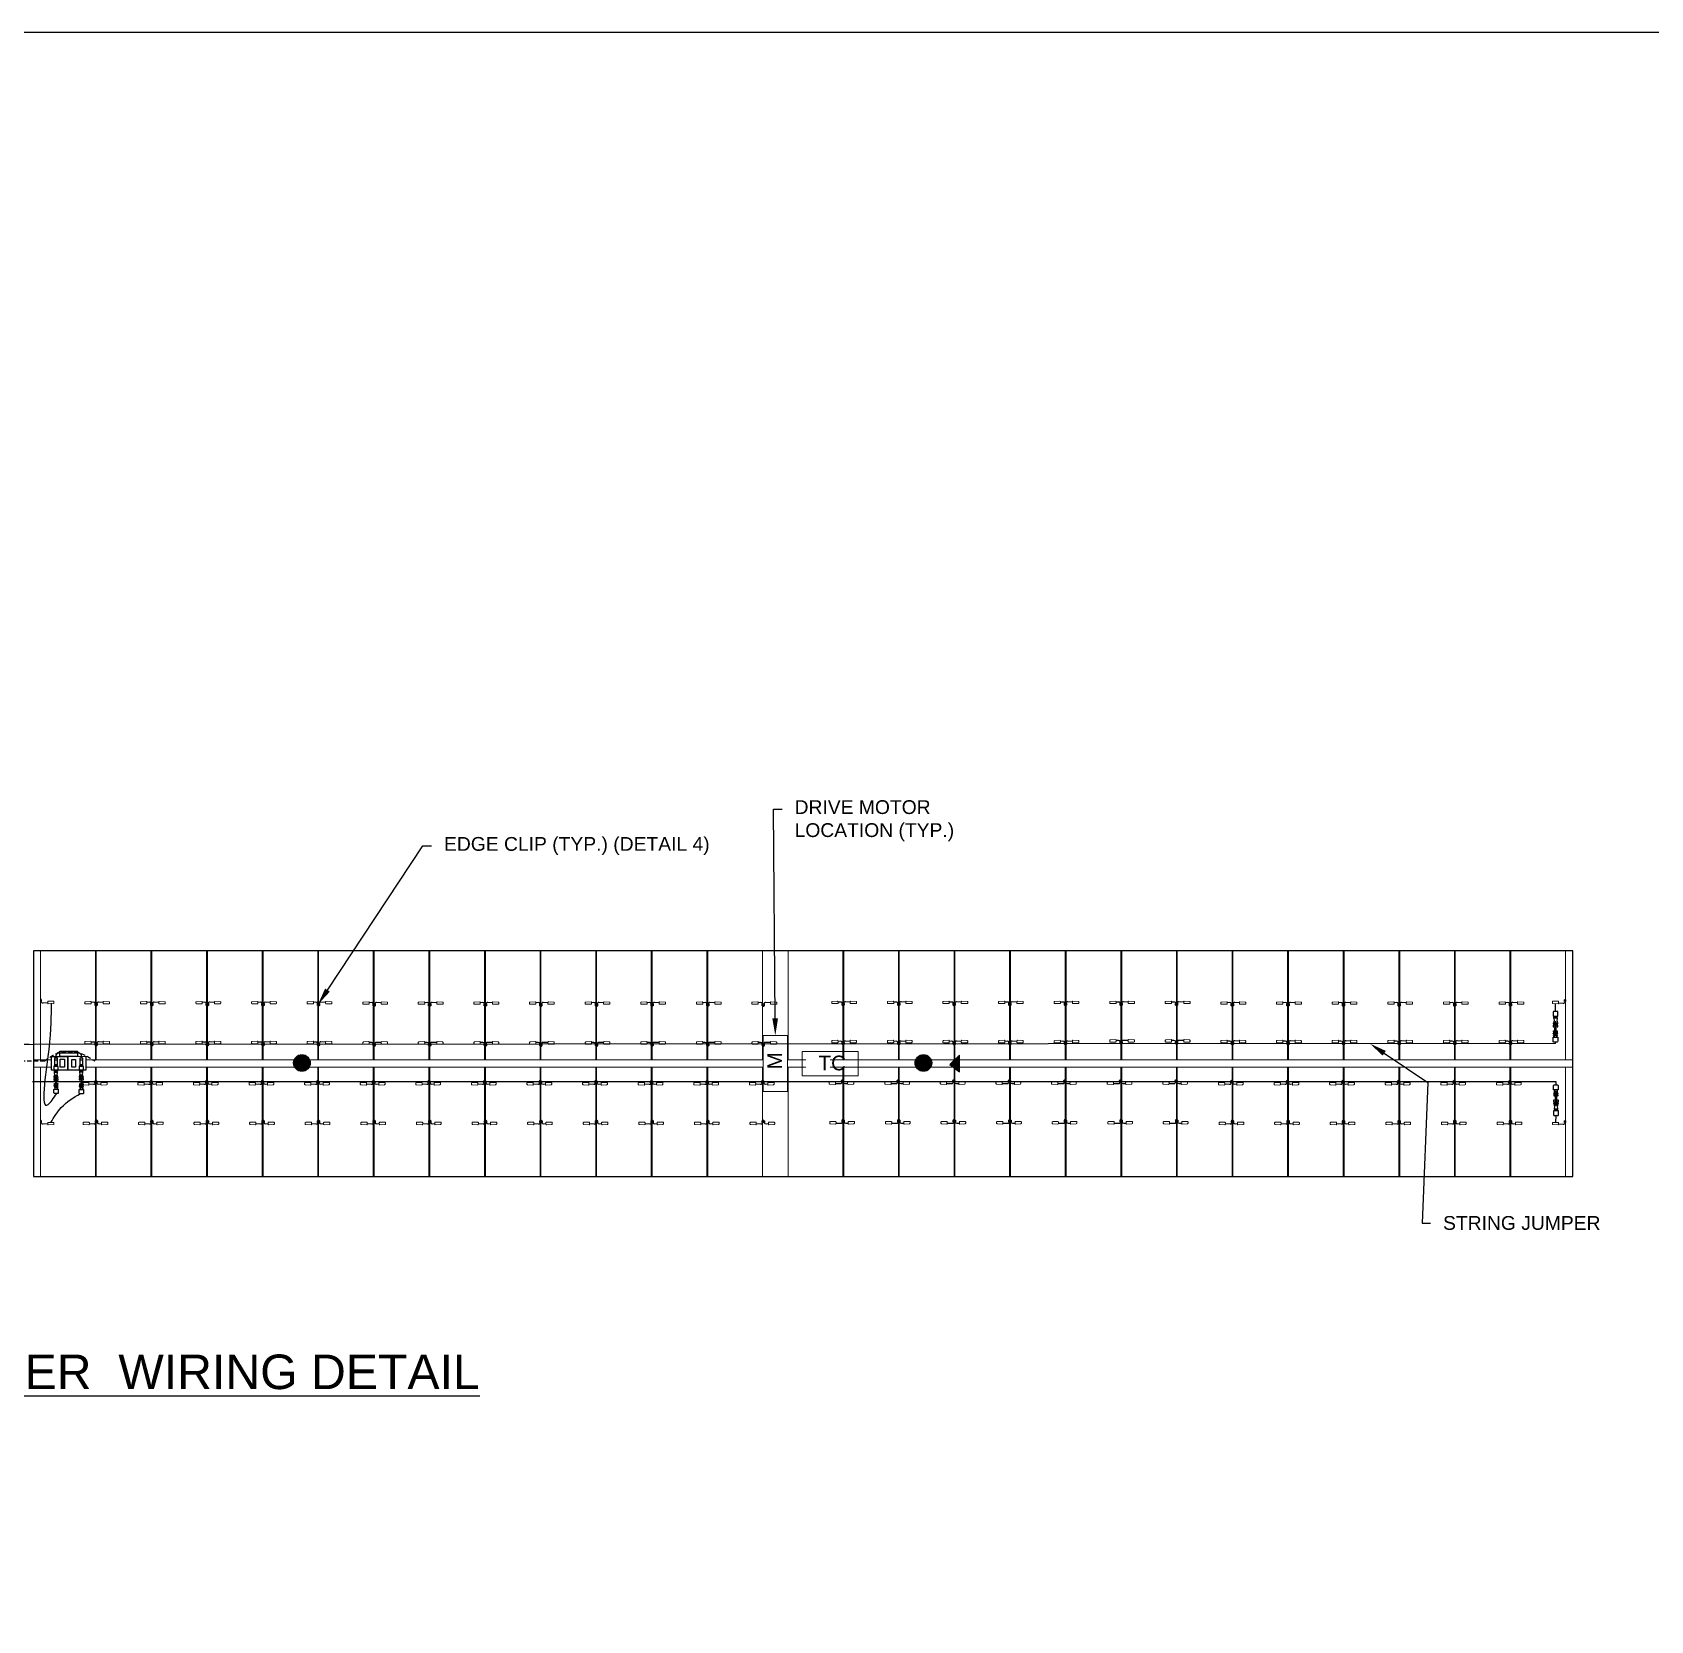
# Model space of a CAD drawing. Header units: feet. Extents: x -9903 to 12307, y -41 to 4121.
# Drawn here: x -209.4 to -115.6, y 102.9 to 194.9 of the extents above; entities that cross this region are included whole.
import ezdxf
from ezdxf import colors
from ezdxf.entities.mleader import LeaderData, LeaderLine
from ezdxf.math import Vec2, Vec3

# ---------------------------------------------------------------- set-up
doc = ezdxf.new("R2010")
doc.units = ezdxf.units.FT
doc.header["$MEASUREMENT"] = 0
doc.set_wipeout_variables(frame=1)
doc.linetypes.add('HIDDEN', pattern=[0.375, 0.25, -0.125])
for name, color, linetype in [('@2x27 Tracker LR5', 5, 'Continuous'), ('E-CABL-HARN-NEG', 3, 'Continuous'), ('E-EQPM-HRDW', 16, 'Continuous'), ('E-HARN-COMP', 8, 'Continuous'), ('E-TRUNK-CABLE-POS', 6, 'HIDDEN'), ('E-WIRING DETAILS', 7, 'Continuous'), ('G-ANNO-TEXT', 1, 'Continuous'), ('G-TEXT', 7, 'Continuous'), ('PDF_Ediciones', 1, 'Continuous'), ('XREF', 7, 'Continuous')]:
    doc.layers.add(name, color=color, linetype=linetype)
for name, color, linetype, lineweight in [('E-MODULE', 253, 'Continuous', 0), ('E-TRACER-EQMPT', 252, 'Continuous', 0), ('E-TRACKER MOTOR', 252, 'Continuous', 0)]:
    doc.layers.add(name, color=color, linetype=linetype, lineweight=lineweight)
doc.styles.add('NEI-A', font='arial.ttf')
doc.styles.get("Standard").update_dxf_attribs({"font": 'arial.ttf'})

# ---------------------------------------------------------------- blocks, each defined once
blk = doc.blocks.new('sub-title')
at = {"color": 153, "style": 'NEI-A', "flags": 8}
blk.add_attdef('SUB_TITLE_001', (-0.668, 0.111), '', height=0.188, dxfattribs=at)
blk = doc.blocks.new('CLIP')
blk.add_lwpolyline([(-0.09, 0.1), (0.05, 0.1), (0.05, -0.02), (-0.09, -0.02)], close=True)
at = {"layer": 'PDF_Ediciones', "lineweight": 0}
for points in [[(-0.9, -0.15, -0.414213), (-0.93, -0.12), (-0.93, -0.04, -0.414213), (-0.89, 0), (-0.53, 0, -0.414213), (-0.5, -0.04), (-0.5, -0.12, -0.414213), (-0.53, -0.17), (-0.9, -0.15)], [(0.71, -0.15, 0.414213), (0.75, -0.12), (0.75, -0.04, 0.414213), (0.72, 0), (0.35, 0, 0.414213), (0.32, -0.04), (0.32, -0.12, 0.414213), (0.35, -0.17), (0.71, -0.15)]]:
    blk.add_lwpolyline(points, format="xyb", dxfattribs=at)
at = {"layer": 'XREF', "flags": 128}
blk.add_lwpolyline([(-0.51, -0.1), (-0.18, -0.12, 0.486695), (-0.07, -0.03), (-0.07, 0.11, -0.78238), (0.02, 0.12), (0.02, -0.03, 0.37874), (0.16, -0.11), (0.33, -0.1)], format="xyb", dxfattribs=at)
blk = doc.blocks.new('AES Clamp')
h = blk.add_hatch(color=256)
h.dxf.hatch_style = 1
h.paths.add_polyline_path([(-0.56, 0, 1), (0.56, 0, 1)])
at = {"layer": 'E-WIRING DETAILS'}
blk.add_circle((0, 0), 0.564, dxfattribs=at)
blk = doc.blocks.new('Injected piece wire support')
h = blk.add_hatch(color=256)
h.dxf.hatch_style = 1
h.paths.add_polyline_path([(0, 0.57), (0, -0.57), (0.64, 0.07)])
at = {"layer": 'E-EQPM-HRDW', "flags": 128}
blk.add_lwpolyline([(0.64, 0.07), (0, 0.57), (0, -0.57)], close=True, dxfattribs=at)
blk = doc.blocks.new('Fuse Base')
blk.add_wipeout([(-1.12, 0.46), (1.21, 0.47), (1.21, -0.46), (-1.12, -0.46)])
at = {"layer": 'E-HARN-COMP'}
for points in [[(-1.12, 0.46), (0, 0.46), (0, -0.46), (-1.12, -0.46)], [(-0.52, 0.27), (-0.23, 0.27), (-0.23, -0.27), (-0.52, -0.27)], [(0, 0.46), (1.21, 0.47), (1.21, -0.46), (0, -0.46)], [(0.25, 0.26), (0.51, 0.26), (0.51, -0.26), (0.25, -0.26)]]:
    blk.add_lwpolyline(points, close=True, dxfattribs=at)
blk = doc.blocks.new('drop')
at = {"layer": 'E-HARN-COMP'}
blk.add_line((-0.9, 0.35), (0.9, 0.35), dxfattribs=at)
for points in [[(-0.9, 0.41, 0.38464), (-1.28, 0.11), (-1.28, -0.18)], [(0.89, 0.41, -0.38464), (1.27, 0.11), (1.27, -0.18)]]:
    blk.add_lwpolyline(points, format="xyb", dxfattribs=at)
blk.add_lwpolyline([(-0.9, 0.54), (0.9, 0.54), (0.9, 0), (-0.9, 0)], close=True, dxfattribs=at)
blk = doc.blocks.new('A$C084F4888')
at = {"layer": 'E-HARN-COMP'}
for p, q in [((0.523, 0.021, 0.006), (0.415, 0.021, 0.006)), ((0.54, 0.017, 0.006), (0.568, 0.017, 0.006)), ((0.523, -0.021, 0.006), (0.415, -0.021, 0.006)), ((0.54, -0.017, 0.006), (0.568, -0.017, 0.006))]:
    blk.add_line(p, q, dxfattribs=at)
for points, elevation in [([(0.196, -0.096), (0.2, -0.092), (0.2, 0.092), (0.196, 0.097), (0.034, 0.098), (0.006, 0.089), (0.003, 0.086), (0.001, 0.071), (0, 0.031), (0, -0.01), (0.001, -0.072), (0.003, -0.086), (0.033, -0.098), (0.196, -0.096)], -0.011), ([(0.2, 0.068), (0.202, 0.064), (0.203, 0.062), (0.203, 0.056), (0.204, 0.056), (0.205, 0.062), (0.205, 0.064), (0.209, 0.072), (0.212, 0.072), (0.216, 0.064), (0.217, 0.056), (0.22, 0.056)], 0.053), ([(0.275, 0.077), (0.275, -0.077), (0.277, -0.074), (0.277, -0.063), (0.282, -0.059), (0.294, -0.059), (0.314, -0.052), (0.322, -0.052), (0.326, -0.054), (0.351, -0.097), (0.353, -0.098), (0.353, 0.098), (0.35, 0.096), (0.326, 0.054), (0.322, 0.052), (0.314, 0.052), (0.294, 0.059), (0.282, 0.059), (0.277, 0.063), (0.277, 0.074), (0.275, 0.077)], 0), ([(0.353, 0.086), (0.366, 0.086)], 0.004), ([(0.466, 0.063), (0.466, 0.065), (0.457, 0.073), (0.45, 0.076), (0.431, 0.076), (0.433, 0.07), (0.373, 0.07), (0.369, 0.075), (0.369, 0.096), (0.366, 0.098), (0.366, -0.098), (0.369, -0.096), (0.369, -0.075), (0.373, -0.07), (0.433, -0.07), (0.431, -0.076), (0.45, -0.076), (0.457, -0.073), (0.466, -0.065), (0.466, -0.063), (0.464, -0.062), (0.373, -0.059), (0.369, -0.055), (0.369, -0.044), (0.371, -0.042), (0.371, 0.042), (0.369, 0.044), (0.369, 0.055), (0.373, 0.059)], 0.027), ([(0.373, 0.059), (0.464, 0.062), (0.466, 0.063)], 0.027), ([(0.2, -0.067), (0.203, -0.072), (0.205, -0.072), (0.209, -0.064), (0.212, -0.064), (0.216, -0.072), (0.218, -0.072), (0.223, -0.064), (0.223, -0.062)], 0.006), ([(0.353, -0.086), (0.366, -0.086)], 0.004)]:
    blk.add_lwpolyline(points, dxfattribs=dict(at, elevation=elevation))
for points in [[(0.266, 0.077), (0.264, 0.074), (0.264, 0.067), (0.259, 0.062), (0.252, 0.062), (0.252, 0.064), (0.227, 0.064), (0.227, 0.062), (0.226, 0.062), (0.222, 0.062), (0.22, 0.06), (0.22, 0.05), (0.221, 0.047), (0.223, 0.045), (0.226, 0.044), (0.26, 0.044), (0.263, 0.045), (0.264, 0.048), (0.264, 0.067)], [(0.371, 0.037), (0.38, 0.037)], [(0.38, -0.042), (0.38, 0.042), (0.381, 0.041), (0.381, -0.041), (0.38, -0.042)], [(0.382, 0.035), (0.385, 0.034), (0.385, -0.034), (0.382, -0.035), (0.382, 0.035), (0.381, 0.039)], [(0.385, 0.029), (0.392, 0.029)], [(0.397, 0.039), (0.396, 0.035), (0.392, 0.034), (0.392, -0.034), (0.396, -0.035), (0.396, 0.035)], [(0.398, 0.042), (0.397, 0.041), (0.397, -0.041), (0.398, -0.042), (0.398, 0.042)], [(0.398, 0.037), (0.403, 0.037)], [(0.403, 0.042), (0.406, 0.041), (0.41, 0.038), (0.41, 0.034), (0.414, 0.032), (0.573, 0.032), (0.574, 0.031), (0.575, 0.024), (0.575, -0.024), (0.575, -0.03), (0.573, -0.032), (0.414, -0.032), (0.41, -0.038), (0.406, -0.041), (0.405, -0.042), (0.403, -0.042), (0.403, 0.042)], [(0.537, 0.024), (0.538, 0.022), (0.538, -0.022), (0.537, -0.024), (0.537, 0.024)], [(0.575, 0.024), (0.57, 0.019), (0.57, -0.019), (0.575, -0.024)], [(0.266, -0.077), (0.264, -0.074), (0.264, -0.067), (0.259, -0.062), (0.252, -0.062), (0.252, -0.064), (0.227, -0.064), (0.227, -0.062), (0.226, -0.062), (0.222, -0.062), (0.22, -0.06), (0.22, -0.05), (0.221, -0.047), (0.223, -0.045), (0.226, -0.044), (0.26, -0.044), (0.263, -0.045), (0.264, -0.048), (0.264, -0.067)], [(0.371, -0.037), (0.38, -0.037)], [(0.381, -0.039), (0.382, -0.035)], [(0.385, -0.029), (0.392, -0.029)], [(0.396, -0.035), (0.397, -0.039)], [(0.398, -0.037), (0.403, -0.037)]]:
    blk.add_lwpolyline(points, dxfattribs=at)
at = {"layer": 'E-HARN-COMP', "elevation": 0.063}
blk.add_lwpolyline([(0.351, 0.024), (0.299, 0.024), (0.299, -0.024), (0.351, -0.024)], close=True, dxfattribs=at)
at = {"layer": 'E-HARN-COMP'}
blk.add_circle((0.318, 0, 0.052), 0.0136, dxfattribs=at)
blk = doc.blocks.new('A$C2C7A52CE')
at = {"layer": 'E-HARN-COMP'}
for p, q in [((-0.496, 0.086, 0.079), (-0.494, 0.085, 0.079)), ((-0.496, -0.086, 0.079), (-0.494, -0.085, 0.079))]:
    blk.add_line(p, q, dxfattribs=at)
for points, elevation in [([(-0.634, -0.1), (-0.636, -0.098), (-0.636, 0.098), (-0.634, 0.1), (-0.576, 0.1), (-0.573, 0.097), (-0.573, -0.097), (-0.576, -0.1), (-0.634, -0.1)], -0.033), ([(-0.634, 0.031), (-0.629, 0.031), (-0.629, 0.022), (-0.598, 0.022)], 0.079), ([(-0.573, 0.062), (-0.571, 0.06), (-0.515, 0.06), (-0.512, 0.062)], 0.015), ([(-0.509, -0.1), (-0.512, -0.097), (-0.512, 0.097), (-0.509, 0.1), (-0.496, 0.1), (-0.496, -0.1), (-0.509, -0.1)], -0.033), ([(-0.493, 0.097), (-0.493, 0.093), (-0.491, 0.089), (-0.389, 0.062), (-0.284, 0.075), (-0.281, 0.078), (-0.27, 0.078), (-0.27, -0.078), (-0.281, -0.078), (-0.284, -0.075), (-0.389, -0.062), (-0.491, -0.089), (-0.493, -0.097), (-0.493, 0.097)], -0.033), ([(-0.27, -0.078), (-0.267, -0.075), (-0.267, 0.075), (-0.27, 0.078)], -0.033), ([(-0.267, 0.069), (-0.263, 0.065), (-0.246, 0.065), (-0.246, 0.072), (-0.237, 0.072), (-0.237, 0.065), (-0.222, 0.065), (-0.218, 0.072), (-0.216, 0.072), (-0.212, 0.065), (-0.209, 0.065), (-0.204, 0.072), (-0.203, 0.072)], 0.079), ([(-0.003, -0.087), (-0.006, -0.091), (-0.033, -0.1), (-0.141, -0.1), (-0.198, -0.098), (-0.203, -0.095), (-0.203, 0.094), (-0.198, 0.098), (-0.141, 0.1), (-0.034, 0.1), (-0.006, 0.09), (-0.003, 0.087), (0, 0.059), (0, 0.002), (-0.002, -0.07), (-0.003, -0.087)], -0.024), ([(-0.634, -0.031), (-0.629, -0.031), (-0.629, -0.022), (-0.598, -0.022)], 0.079), ([(-0.573, -0.063), (-0.571, -0.06), (-0.515, -0.06), (-0.512, -0.063)], 0.015), ([(-0.267, -0.069), (-0.263, -0.065), (-0.246, -0.065), (-0.246, -0.072), (-0.237, -0.072), (-0.237, -0.065), (-0.229, -0.065), (-0.225, -0.073), (-0.223, -0.073), (-0.218, -0.065), (-0.215, -0.065), (-0.211, -0.073), (-0.209, -0.073), (-0.205, -0.065), (-0.203, -0.065)], -0.039)]:
    blk.add_lwpolyline(points, dxfattribs=dict(at, elevation=elevation))
for points in [[(-0.59, 0.018), (-0.426, 0.018)], [(-0.426, 0.018), (-0.426, -0.018)], [(-0.59, -0.018), (-0.426, -0.018)]]:
    blk.add_lwpolyline(points, dxfattribs=at)
blk = doc.blocks.new('CIP 1 HALF')
blk.add_lwpolyline([(98.4, 120.87), (98.47, 120.87), (98.47, 120.75), (98.4, 120.75)], close=True)
at = {"layer": 'PDF_Ediciones', "lineweight": 0}
blk.add_lwpolyline([(97.59, 120.62, -0.414213), (97.57, 120.65), (97.57, 120.73, -0.414213), (97.6, 120.77), (97.96, 120.77, -0.414213), (97.99, 120.73), (97.99, 120.65, -0.414213), (97.96, 120.6), (97.59, 120.62)], format="xyb", dxfattribs=at)
at = {"layer": 'XREF', "flags": 128}
blk.add_lwpolyline([(97.98, 120.67), (98.31, 120.65, 0.486695), (98.43, 120.74), (98.43, 120.88, -0.359525), (98.47, 120.92, -0.344708)], format="xyb", dxfattribs=at)
blk = doc.blocks.new('E-100-18')
for points in [[(-0.0625, -0.15625), (0.0625, -0.15625), (0.0625, 0.15625), (-0.0625, 0.15625), (-0.0625, -0.15625)], [(-0.0625, 0.09375), (0.0625, 0.09375)], [(-0.0625, -0.09375), (0.0625, -0.09375)]]:
    blk.add_lwpolyline(points)
blk = doc.blocks.new('*U25')
at = {"layer": 'Defpoints'}
blk.add_lwpolyline([(0, 23.011), (26.909, 23.011), (26.909, 0), (0, 0)], close=True, dxfattribs=at)

msp = doc.modelspace()

# ---------------------------------------------------------------- linework, layer by layer
at = {"layer": '@2x27 Tracker LR5', "color": 1, "elevation": 0}
msp.add_lwpolyline([(-120.077, 128.643), (-120.077, 141.72), (-209.327, 141.72), (-209.327, 128.643), (-120.077, 128.643)], dxfattribs=at)
at = {"layer": 'E-CABL-HARN-NEG'}
for q in [(-209.327, 136.292, 0), (-121.082, 136.428, -0.101)]:
    msp.add_line((-121.082, 136.35, 0.058), q, dxfattribs=at)
at = {"layer": 'E-CABL-HARN-NEG', "elevation": 0}
msp.add_lwpolyline([(-121.045, 133.948), (-121.045, 134.125), (-209.385, 134.125)], dxfattribs=at)
at = {"layer": 'E-CABL-HARN-NEG'}
msp.add_open_spline([(-213.912, 137.343, 0.012), (-213.221, 138.143, -0.026), (-211.707, 137.27, 0.059), (-212.077, 136.362, 0.207), (-209.972, 136.308, 0.049), (-209.327, 136.292, 0)], degree=3, knots=[0, 0, 0, 0, 2.145922, 6.586726, 8.546625, 8.546625, 8.546625, 8.546625], dxfattribs=at)
for points in [[(-121.077, 138.206, -0.035), (-121.078, 138.441, -0.013), (-121.089, 138.651, 0)], [(-121.053, 132.163, 0.006), (-121.055, 132.163, -0.027), (-121.086, 131.769, 0)]]:
    msp.add_spline(points, degree=3, dxfattribs=at)
at = {"layer": 'E-CABL-HARN-NEG', "end_tangent": (-0.031277, 0.999511)}
msp.add_spline([(-208.316, 131.769, 0), (-207.707, 132.639, 0), (-206.596, 133.449, 0)], degree=3, dxfattribs=at)
at = {"layer": 'E-MODULE', "elevation": 0}
for points in [[(-205.734, 135.392), (-205.734, 141.72), (-208.907, 141.72), (-208.907, 135.392), (-205.734, 135.392)], [(-202.511, 135.392), (-202.511, 141.72), (-205.684, 141.72), (-205.684, 135.392), (-202.511, 135.392)], [(-199.288, 135.392), (-199.288, 141.72), (-202.46, 141.72), (-202.46, 135.392), (-199.288, 135.392)], [(-196.065, 135.392), (-196.065, 141.72), (-199.237, 141.72), (-199.237, 135.392), (-196.065, 135.392)], [(-192.842, 135.392), (-192.842, 141.72), (-196.014, 141.72), (-196.014, 135.392), (-192.842, 135.392)], [(-189.619, 135.392), (-189.619, 141.72), (-192.791, 141.72), (-192.791, 135.392), (-189.619, 135.392)], [(-186.396, 135.392), (-186.396, 141.72), (-189.568, 141.72), (-189.568, 135.392), (-186.396, 135.392)], [(-183.172, 135.392), (-183.172, 141.72), (-186.345, 141.72), (-186.345, 135.392), (-183.172, 135.392)], [(-179.949, 135.392), (-179.949, 141.72), (-183.122, 141.72), (-183.122, 135.392), (-179.949, 135.392)], [(-176.726, 135.392), (-176.726, 141.72), (-179.899, 141.72), (-179.899, 135.392), (-176.726, 135.392)], [(-173.503, 135.392), (-173.503, 141.72), (-176.676, 141.72), (-176.676, 135.392), (-173.503, 135.392)], [(-170.28, 135.392), (-170.28, 141.72), (-173.453, 141.72), (-173.453, 135.392), (-172.64, 135.392)], [(-167.057, 135.392), (-167.057, 141.72), (-170.23, 141.72), (-170.23, 135.392), (-167.057, 135.392)], [(-162.398, 135.392), (-162.398, 141.72), (-165.57, 141.72), (-165.57, 135.392), (-164.543, 135.392)], [(-159.175, 135.392), (-159.175, 141.72), (-162.347, 141.72), (-162.347, 135.392), (-159.175, 135.392)], [(-155.952, 135.392), (-155.952, 141.72), (-159.124, 141.72), (-159.124, 135.392), (-155.952, 135.392)], [(-152.728, 135.392), (-152.728, 141.72), (-155.901, 141.72), (-155.901, 135.392), (-152.728, 135.392)], [(-149.505, 135.392), (-149.505, 141.72), (-152.678, 141.72), (-152.678, 135.392), (-149.505, 135.392)], [(-146.282, 135.392), (-146.282, 141.72), (-149.455, 141.72), (-149.455, 135.392), (-146.282, 135.392)], [(-143.059, 135.392), (-143.059, 141.72), (-146.232, 141.72), (-146.232, 135.392), (-143.059, 135.392)], [(-139.836, 135.392), (-139.836, 141.72), (-143.009, 141.72), (-143.009, 135.392), (-139.836, 135.392)], [(-136.613, 135.392), (-136.613, 141.72), (-139.786, 141.72), (-139.786, 135.392), (-136.613, 135.392)], [(-133.39, 135.392), (-133.39, 141.72), (-136.562, 141.72), (-136.562, 135.392), (-133.39, 135.392)], [(-130.167, 135.392), (-130.167, 141.72), (-133.339, 141.72), (-133.339, 135.392), (-130.167, 135.392)], [(-126.944, 135.392), (-126.944, 141.72), (-130.116, 141.72), (-130.116, 135.392), (-126.944, 135.392)], [(-123.721, 135.392), (-123.721, 141.72), (-126.893, 141.72), (-126.893, 135.392), (-123.721, 135.392)], [(-120.498, 135.392), (-120.498, 141.72), (-123.67, 141.72), (-123.67, 135.392), (-120.498, 135.392)], [(-163.137, 135.392), (-162.398, 135.392)], [(-205.734, 128.643), (-205.734, 134.971), (-208.907, 134.971), (-208.907, 128.643), (-205.734, 128.643)], [(-202.511, 128.643), (-202.511, 134.971), (-205.684, 134.971), (-205.684, 128.643), (-202.511, 128.643)], [(-199.288, 128.643), (-199.288, 134.971), (-202.46, 134.971), (-202.46, 128.643), (-199.288, 128.643)], [(-196.065, 128.643), (-196.065, 134.971), (-199.237, 134.971), (-199.237, 128.643), (-196.065, 128.643)], [(-192.842, 128.643), (-192.842, 134.971), (-196.014, 134.971), (-196.014, 128.643), (-192.842, 128.643)], [(-189.619, 128.643), (-189.619, 134.971), (-192.791, 134.971), (-192.791, 128.643), (-189.619, 128.643)], [(-186.396, 128.643), (-186.396, 134.971), (-189.568, 134.971), (-189.568, 128.643), (-186.396, 128.643)], [(-183.172, 128.643), (-183.172, 134.971), (-186.345, 134.971), (-186.345, 128.643), (-183.172, 128.643)], [(-179.949, 128.643), (-179.949, 134.971), (-183.122, 134.971), (-183.122, 128.643), (-179.949, 128.643)], [(-176.726, 128.643), (-176.726, 134.971), (-179.899, 134.971), (-179.899, 128.643), (-176.726, 128.643)], [(-173.503, 128.643), (-173.503, 134.971), (-176.676, 134.971), (-176.676, 128.643), (-173.503, 128.643)], [(-172.64, 134.971), (-173.453, 134.971), (-173.453, 128.643), (-170.28, 128.643)], [(-170.28, 128.643), (-170.28, 134.971)], [(-167.057, 128.643), (-167.057, 134.971), (-170.23, 134.971), (-170.23, 128.643), (-167.057, 128.643)], [(-164.543, 134.971), (-165.57, 134.971), (-165.57, 128.643), (-162.398, 128.643)], [(-162.398, 128.643), (-162.398, 134.971), (-163.137, 134.971)], [(-159.175, 128.643), (-159.175, 134.971), (-162.347, 134.971), (-162.347, 128.643), (-159.175, 128.643)], [(-155.952, 128.643), (-155.952, 134.971), (-159.124, 134.971), (-159.124, 128.643), (-155.952, 128.643)], [(-152.728, 128.643), (-152.728, 134.971), (-155.901, 134.971), (-155.901, 128.643), (-152.728, 128.643)], [(-149.505, 128.643), (-149.505, 134.971), (-152.678, 134.971), (-152.678, 128.643), (-149.505, 128.643)], [(-146.282, 128.643), (-146.282, 134.971), (-149.455, 134.971), (-149.455, 128.643), (-146.282, 128.643)], [(-143.059, 128.643), (-143.059, 134.971), (-146.232, 134.971), (-146.232, 128.643), (-143.059, 128.643)], [(-139.836, 128.643), (-139.836, 134.971), (-143.009, 134.971), (-143.009, 128.643), (-139.836, 128.643)], [(-136.613, 128.643), (-136.613, 134.971), (-139.786, 134.971), (-139.786, 128.643), (-136.613, 128.643)], [(-133.39, 128.643), (-133.39, 134.971), (-136.562, 134.971), (-136.562, 128.643), (-133.39, 128.643)], [(-130.167, 128.643), (-130.167, 134.971), (-133.339, 134.971), (-133.339, 128.643), (-130.167, 128.643)], [(-126.944, 128.643), (-126.944, 134.971), (-130.116, 134.971), (-130.116, 128.643), (-126.944, 128.643)], [(-123.721, 128.643), (-123.721, 134.971), (-126.893, 134.971), (-126.893, 128.643), (-123.721, 128.643)], [(-120.498, 128.643), (-120.498, 134.971), (-123.67, 134.971), (-123.67, 128.643), (-120.498, 128.643)]]:
    msp.add_lwpolyline(points, dxfattribs=at)
at = {"layer": 'E-TRACER-EQMPT', "elevation": 0}
for points in [[(-167.061, 134.971), (-209.327, 134.971), (-209.327, 135.392), (-167.061, 135.392)], [(-165.611, 135.392), (-164.543, 135.392)], [(-163.137, 135.392), (-120.077, 135.392), (-120.077, 134.971), (-163.137, 134.971)], [(-164.543, 134.971), (-165.611, 134.971)]]:
    msp.add_lwpolyline(points, dxfattribs=at)
at = {"layer": 'E-TRACKER MOTOR', "elevation": 0}
for points in [[(-167.017, 133.562), (-167.017, 136.801), (-165.611, 136.801), (-165.611, 133.562)], [(-164.756, 135.884), (-161.518, 135.884), (-161.518, 134.478), (-164.756, 134.478)]]:
    msp.add_lwpolyline(points, close=True, dxfattribs=at)
at = {"layer": 'E-TRUNK-CABLE-POS'}
msp.add_line((-208.678, 135.328, -0.032), (-296.562, 135.304, -0.076), dxfattribs=at)

# ---------------------------------------------------------------- block references
at = {"yscale": 0.855, "zscale": 0.855}
for p, xscale in [((-124.714, 35.53, 0), -0.855), ((-204.688, 35.53, 0), 0.855), ((-124.714, 28.515, 0), -0.855), ((-204.688, 28.515, 0), 0.855)]:
    msp.add_blockref('CIP 1 HALF', p, dxfattribs=dict(at, xscale=xscale))
at = {"layer": 'E-HARN-COMP'}
for name, p, xscale, yscale, zscale, rotation in [('A$C2C7A52CE', (-121.08, 138.206, -0.001), -1.406983576068184, 1.406983576068184, 1.406983576068184, 270), ('A$C084F4888', (-121.088, 136.428, -0.085), -1.406983576068184, 1.406983576068184, 1.406983576068184, 270), ('A$C084F4888', (-208.01, 133.438, -0.023), -1.266285218461366, 1.266285218461366, 1.266285218461366, 270), ('A$C084F4888', (-206.541, 133.431, -0.064), -1.266285218461366, 1.266285218461366, 1.266285218461366, 270), ('A$C084F4888', (-121.06, 133.948, -0.077), -1.406983576068184, 1.406983576068184, 1.406983576068184, 90), ('A$C2C7A52CE', (-121.053, 132.163, 0.006), -1.406983576068184, 1.406983576068184, 1.406983576068184, 90)]:
    msp.add_blockref(name, p, dxfattribs=dict(at, xscale=xscale, yscale=yscale, zscale=zscale, rotation=rotation))
at = {"layer": 'G-TEXT'}
ref = msp.add_blockref('sub-title', (-251.219, 104.638), dxfattribs=dict(at, xscale=5.485316049832718, yscale=5.485316049832718, zscale=5.485316049832718))
ref.add_attrib('SUB_TITLE_001', '%%UTYPICAL 54-MODULE SHORT TRACKER  WIRING DETAIL', (-259.043, 116.316), dxfattribs={"layer": 'G-ANNO-TEXT', "height": 2, "style": 'NEI-A', "flags": 8})
at = {"layer": 'XREF', "xscale": 0.855, "yscale": 0.855, "zscale": 0.855, "rotation": 180}
for name, p in [('CLIP', (-205.706, 138.64, 0)), ('CLIP', (-202.479, 138.64, 0)), ('CLIP', (-199.26, 138.64, 0)), ('CLIP', (-196.033, 138.64, 0)), ('CLIP', (-192.814, 138.64, 0)), ('CLIP', (-189.587, 138.618, 0)), ('CLIP', (-186.368, 138.618, 0)), ('CLIP', (-183.141, 138.618, 0)), ('CLIP', (-179.922, 138.618, 0)), ('CLIP', (-176.694, 138.618, 0)), ('CLIP', (-173.475, 138.618, 0)), ('CLIP', (-170.248, 138.618, 0)), ('CLIP', (-167.029, 138.618, 0)), ('CLIP', (-162.403, 138.654, 0)), ('CLIP', (-159.176, 138.654, 0)), ('CLIP', (-155.957, 138.654, 0)), ('CLIP', (-152.73, 138.654, 0)), ('CLIP', (-149.511, 138.654, 0)), ('CLIP', (-146.284, 138.654, 0)), ('CLIP', (-143.065, 138.654, 0)), ('CLIP', (-139.836, 138.618, 0)), ('CLIP', (-136.608, 138.618, 0)), ('CLIP', (-133.389, 138.618, 0)), ('CLIP', (-130.162, 138.618, 0)), ('CLIP', (-126.943, 138.618, 0)), ('CLIP', (-123.716, 138.618, 0)), ('CLIP', (-205.706, 136.33, 0)), ('CLIP', (-202.479, 136.33, 0)), ('CLIP', (-199.26, 136.33, 0)), ('CLIP', (-196.033, 136.33, 0)), ('CLIP', (-192.814, 136.33, 0)), ('CLIP', (-189.587, 136.308, 0)), ('CLIP', (-186.368, 136.308, 0)), ('CLIP', (-183.141, 136.308, 0)), ('CLIP', (-179.922, 136.308, 0)), ('CLIP', (-176.694, 136.308, 0)), ('CLIP', (-173.475, 136.308, 0)), ('CLIP', (-170.248, 136.308, 0)), ('CLIP', (-167.029, 136.308, 0)), ('CLIP', (-162.403, 136.384, 0)), ('CLIP', (-159.176, 136.384, 0)), ('CLIP', (-155.957, 136.384, 0)), ('CLIP', (-152.73, 136.384, 0)), ('CLIP', (-149.511, 136.384, 0)), ('CLIP', (-146.284, 136.423, 0)), ('CLIP', (-143.065, 136.423, 0)), ('CLIP', (-139.836, 136.387, 0)), ('CLIP', (-136.608, 136.387, 0)), ('CLIP', (-133.389, 136.387, 0)), ('CLIP', (-130.162, 136.387, 0)), ('CLIP', (-126.943, 136.387, 0)), ('CLIP', (-123.716, 136.387, 0)), ('Injected piece wire support', (-155.64, 135.181, 0))]:
    msp.add_blockref(name, p, dxfattribs=at)
at = {"layer": 'XREF', "xscale": 0.855, "yscale": 0.855, "zscale": 0.855}
for name, p in [('AES Clamp', (-193.76, 135.214, 0)), ('AES Clamp', (-157.726, 135.214, 0)), ('CLIP', (-205.685, 134.083, 0)), ('CLIP', (-202.474, 134.083, 0)), ('CLIP', (-199.255, 134.083, 0)), ('CLIP', (-196.028, 134.083, 0)), ('CLIP', (-192.809, 134.083, 0)), ('CLIP', (-189.582, 134.083, 0)), ('CLIP', (-186.363, 134.083, 0)), ('CLIP', (-183.136, 134.083, 0)), ('CLIP', (-179.917, 134.083, 0)), ('CLIP', (-176.689, 134.083, 0)), ('CLIP', (-173.47, 134.083, 0)), ('CLIP', (-170.243, 134.083, 0)), ('CLIP', (-167.024, 134.083, 0)), ('CLIP', (-162.398, 134.119, 0)), ('CLIP', (-159.171, 134.119, 0)), ('CLIP', (-155.952, 134.119, 0)), ('CLIP', (-152.725, 134.119, 0)), ('CLIP', (-149.506, 134.119, 0)), ('CLIP', (-146.279, 134.119, 0)), ('CLIP', (-143.06, 134.119, 0)), ('CLIP', (-139.831, 134.083, 0)), ('CLIP', (-136.603, 134.083, 0)), ('CLIP', (-133.384, 134.083, 0)), ('CLIP', (-130.157, 134.083, 0)), ('CLIP', (-126.938, 134.083, 0)), ('CLIP', (-123.711, 134.083, 0)), ('CLIP', (-205.651, 131.785, 0)), ('CLIP', (-202.44, 131.785, 0)), ('CLIP', (-199.221, 131.785, 0)), ('CLIP', (-195.994, 131.785, 0)), ('CLIP', (-192.775, 131.785, 0)), ('CLIP', (-189.547, 131.785, 0)), ('CLIP', (-186.329, 131.785, 0)), ('CLIP', (-183.101, 131.785, 0)), ('CLIP', (-179.882, 131.785, 0)), ('CLIP', (-176.655, 131.785, 0)), ('CLIP', (-173.436, 131.785, 0)), ('CLIP', (-170.209, 131.785, 0)), ('CLIP', (-166.99, 131.785, 0)), ('CLIP', (-162.364, 131.821, 0)), ('CLIP', (-159.137, 131.821, 0)), ('CLIP', (-155.918, 131.821, 0)), ('CLIP', (-152.691, 131.821, 0)), ('CLIP', (-149.472, 131.821, 0)), ('CLIP', (-146.244, 131.821, 0)), ('CLIP', (-143.026, 131.821, 0)), ('CLIP', (-139.796, 131.785, 0)), ('CLIP', (-136.569, 131.785, 0)), ('CLIP', (-133.35, 131.785, 0)), ('CLIP', (-130.123, 131.785, 0)), ('CLIP', (-126.904, 131.785, 0)), ('CLIP', (-123.677, 131.785, 0))]:
    msp.add_blockref(name, p, dxfattribs=at)

# ---------------------------------------------------------------- texts
at = {"layer": 'E-TRACKER MOTOR', "insert": (-166.776, 134.844, 0), "char_height": 0.855, "attachment_point": 1, "rotation": 90}
msp.add_mtext_dynamic_manual_height_columns('M', width=1.23746, gutter_width=8.016, heights=[0], dxfattribs=at)
at = {"layer": 'E-TRACKER MOTOR', "insert": (-163.81, 135.643, 0), "char_height": 0.855, "attachment_point": 1}
msp.add_mtext_dynamic_manual_height_columns('TC', width=1.35212, gutter_width=8.016, heights=[0], dxfattribs=at)

# ---------------------------------------------------------------- leaders
at = {"layer": 'G-ANNO-TEXT'}
ml = msp.add_multileader_mtext('Standard', dxfattribs=at)
ml.set_content('DRIVE MOTOR \\PLOCATION (TYP.)', color=256, style='NEI-A')
ml.set_leader_properties()
ml.build(insert=Vec2(0, 0))
ml.multileader.update_dxf_attribs({"dogleg_length": 0.0625, "arrow_head_size": 1, "scale": 8})
ctx = ml.context
ctx.base_point, ctx.scale, ctx.char_height, ctx.arrow_head_size, ctx.landing_gap_size, ctx.plane_origin = Vec3(-165.915, 149.927, 0), 8, 0.8, 1, 0.72, Vec3(-166.314, 136.801, 0)
notes = []
notes.append((ctx, [(0, (1, 1, 0), (-166.415, 149.927, 0), (1, 0), 0.5, [(0, [(-166.314, 136.801, 0)], 0, [])])]))
ctx.mtext.insert, ctx.mtext.width, ctx.mtext.flow_direction = Vec3(-165.195, 150.444, 0), 10.80224, 5
ml = msp.add_multileader_mtext('Standard', dxfattribs=at)
ml.set_content('TRACKER TO TRACKER JUMP (TYP.)\\P(DETAIL 5)', color=256, style='NEI-A')
ml.set_leader_properties()
ml.build(insert=Vec2(0, 0))
ml.multileader.update_dxf_attribs({"dogleg_length": 0.0625, "arrow_head_size": 1, "scale": 8})
ctx = ml.context
ctx.base_point, ctx.scale, ctx.char_height, ctx.arrow_head_size, ctx.landing_gap_size, ctx.plane_origin = Vec3(-296.147, 149.241, 0), 8, 0.8, 1, 0.72, Vec3(-303.23, 135.973, 0)
notes.append((ctx, [(0, (1, 1, 0), (-296.647, 149.241, 0), (1, 0), 0.5, [(0, [(-300.776, 135.482, 0)], 0, [])])]))
ctx.mtext.insert, ctx.mtext.width, ctx.mtext.defined_height, ctx.mtext.flow_direction = Vec3(-295.427, 149.759, 0), 21.0133, 4.025, 5
ml = msp.add_multileader_mtext('Standard', dxfattribs=at)
ml.set_content('EDGE CLIP (TYP.) (DETAIL 4)', color=256, style='NEI-A')
ml.set_leader_properties()
ml.build(insert=Vec2(0, 0))
ml.multileader.update_dxf_attribs({"dogleg_length": 0.0625, "arrow_head_size": 1, "scale": 8})
ctx = ml.context
ctx.base_point, ctx.scale, ctx.char_height, ctx.arrow_head_size, ctx.landing_gap_size, ctx.plane_origin = Vec3(-186.239, 147.792, 0), 8, 0.8, 1, 0.72, Vec3(-192.92, 139.095, 0)
notes.append((ctx, [(0, (1, 1, 0), (-186.739, 147.792, 0), (1, 0), 0.5, [(0, [(-192.828, 138.605, 0)], 0, [])])]))
ctx.mtext.insert, ctx.mtext.width, ctx.mtext.flow_direction = Vec3(-185.519, 148.31, 0), 14.96569, 5
ml = msp.add_multileader_mtext('Standard', dxfattribs=at)
ml.set_content('DC BUS CLIP (TYP.)\\P(DETAIL 3)', color=256, style='NEI-A')
ml.set_leader_properties()
ml.build(insert=Vec2(0, 0))
ml.multileader.update_dxf_attribs({"dogleg_length": 0.0625, "arrow_head_size": 1, "scale": 8})
ctx = ml.context
ctx.base_point, ctx.scale, ctx.char_height, ctx.arrow_head_size, ctx.landing_gap_size, ctx.plane_origin = Vec3(-261.444, 146.685, 0), 8, 0.8, 1, 0.72, Vec3(-268.4, 136.278, 0)
notes.append((ctx, [(0, (1, 1, 0), (-261.944, 146.685, 0), (1, 0), 0.5, [(0, [(-265.259, 135.696, 0)], 0, [])])]))
ctx.mtext.insert, ctx.mtext.width, ctx.mtext.defined_height, ctx.mtext.flow_direction = Vec3(-260.724, 147.203, 0), 14.67487, 1.67, 5
ml = msp.add_multileader_mtext('Standard', dxfattribs=at)
ml.set_content('TRACKER CONTROL BOX (TYP.)', color=256, style='NEI-A')
ml.set_leader_properties()
ml.build(insert=Vec2(0, 0))
ml.multileader.update_dxf_attribs({"dogleg_length": 0.0625, "arrow_head_size": 1, "scale": 8})
ctx = ml.context
ctx.base_point, ctx.scale, ctx.char_height, ctx.arrow_head_size, ctx.landing_gap_size, ctx.plane_origin = Vec3(-256.018, 144.02, 0), 8, 0.8, 1, 0.72, Vec3(-256.417, 136.801, 0)
notes.append((ctx, [(0, (1, 1, 0), (-256.518, 144.02, 0), (1, 0), 0.5, [(0, [(-256.417, 136.801, 0)], 0, [])])]))
ctx.mtext.insert, ctx.mtext.width, ctx.mtext.flow_direction = Vec3(-255.298, 144.538, 0), 12.94049, 5
ml = msp.add_multileader_mtext('Standard', dxfattribs=at)
ml.set_content('STRING JUMPER', color=256, style='NEI-A')
ml.set_leader_properties()
ml.build(insert=Vec2(0, 0))
ml.multileader.update_dxf_attribs({"dogleg_length": 0.0625, "arrow_head_size": 1, "scale": 8})
ctx = ml.context
ctx.base_point, ctx.scale, ctx.char_height, ctx.arrow_head_size, ctx.landing_gap_size, ctx.plane_origin = Vec3(-128.321, 125.938, 0), 8, 0.8, 1, 0.72, Vec3(-123.626, 137.943, 0)
notes.append((ctx, [(0, (1, 1, 0), (-128.821, 125.938, 0), (1, 0), 0.5, [(1, [(-131.839, 136.334, 0), (-128.492, 134.087, 0)], 0, [])])]))
ctx.mtext.insert, ctx.mtext.flow_direction = Vec3(-127.601, 126.345, 0), 5
for ctx, leaders in notes:
    for number, flags, end, landing, length, lines in leaders:
        leader = LeaderData()
        leader.index, (leader.has_last_leader_line, leader.has_dogleg_vector, leader.attachment_direction) = number, flags
        leader.last_leader_point, leader.dogleg_vector, leader.dogleg_length = Vec3(end), Vec3(landing), length
        for number, points, colour, breaks in lines:
            line = LeaderLine()
            line.index, line.vertices, line.color, line.breaks = number, Vec3.list(points), colors.encode_raw_color(colour), breaks
            leader.lines.append(line)
        ctx.leaders.append(leader)

# ---------------------------------------------------------------- next in the draw order: block references
at = {"layer": 'E-HARN-COMP', "xscale": 0.855, "yscale": 0.855, "zscale": 0.855}
msp.add_blockref('Fuse Base', (-207.32, 135.199, 0), dxfattribs=at)

# ---------------------------------------------------------------- next in the draw order: linework, layer by layer
at = {"layer": 'E-CABL-HARN-NEG', "end_tangent": (0.15531, 0.987866)}
msp.add_spline([(-208.299, 138.672, 0), (-208.439, 135.999, 0.143), (-208.462, 132.814, 0.162), (-207.97, 133.438, 0.099)], degree=3, dxfattribs=at)
at = {"layer": 'E-TRUNK-CABLE-POS'}
msp.add_open_spline([(-208.678, 135.328, -0.032), (-208.44, 135.518, -0.032), (-207.923, 135.875, -0.032), (-206.366, 135.928, -0.032), (-205.79, 135.264, -0.032), (-205.754, 135.354, -0.063)], degree=3, knots=[0.041369, 0.041369, 0.041369, 0.041369, 1.082642, 2.291463, 4.87944, 4.87944, 4.87944, 4.87944], dxfattribs=at)

# ---------------------------------------------------------------- next in the draw order: block references
at = {"layer": 'Defpoints', "xscale": 8, "yscale": 8, "zscale": 8}
msp.add_blockref('*U25', (-327.28, 10.856), dxfattribs=at)
at = {"layer": 'E-CABL-HARN-NEG', "xscale": 0.577125, "yscale": 0.577125, "zscale": 0.577125}
msp.add_blockref('drop', (-207.281, 135.596, 0), dxfattribs=at)
at = {"layer": 'E-HARN-COMP', "xscale": 1.465607882064679, "yscale": 1.465607882064679, "zscale": 1.465607882064679}
for p in [(-208.019, 135.259, 0), (-206.548, 135.268, 0)]:
    msp.add_blockref('E-100-18', p, dxfattribs=at)
at = {"layer": 'E-HARN-COMP', "xscale": -1.266285218461366, "yscale": 1.266285218461366, "zscale": 1.266285218461366, "rotation": 270}
for p in [(-208.022, 135.03, 0.03), (-206.55, 135.039, 0.03)]:
    msp.add_blockref('A$C2C7A52CE', p, dxfattribs=at)

# ---------------------------------------------------------------- next in the draw order: leaders
at = {"layer": 'G-ANNO-TEXT'}
ml = msp.add_multileader_mtext('Standard', dxfattribs=at)
ml.set_content('TRUNK CABLES', color=256, style='NEI-A')
ml.set_leader_properties()
ml.build(insert=Vec2(0, 0))
ml.multileader.update_dxf_attribs({"dogleg_length": 0.0625, "arrow_head_size": 1, "scale": 8})
ctx = ml.context
ctx.base_point, ctx.scale, ctx.char_height, ctx.arrow_head_size, ctx.landing_gap_size, ctx.plane_origin = Vec3(-234.739, 146.317, 0), 8, 0.8, 1, 0.72, Vec3(-241.696, 135.91, 0)
notes = []
notes.append((ctx, [(0, (1, 1, 0), (-235.239, 146.317, 0), (1, 0), 0.5, [(0, [(-238.555, 135.328, 0)], 0, [])])]))
ctx.mtext.insert, ctx.mtext.width, ctx.mtext.defined_height, ctx.mtext.flow_direction = Vec3(-234.019, 146.724, 0), 9.44803, 1.67, 5
ml = msp.add_multileader_mtext('Standard', dxfattribs=at)
ml.set_content('RATCHET P-CLAMP\\P(ON PILE) (DETAIL 6)', color=256, style='NEI-A')
ml.set_leader_properties()
ml.build(insert=Vec2(0, 0))
ml.multileader.update_dxf_attribs({"dogleg_length": 0.0625, "arrow_head_size": 1, "scale": 8})
ctx = ml.context
ctx.base_point, ctx.scale, ctx.char_height, ctx.arrow_head_size, ctx.landing_gap_size, ctx.plane_origin = Vec3(-291.41, 126.463, 0), 8, 0.8, 1, 0.72, Vec3(-298.101, 135.265, 0)
notes.append((ctx, [(0, (1, 1, 0), (-291.91, 126.463, 0), (1, 0), 0.5, [(0, [(-295.646, 134.774, 0)], 0, [])])]))
ctx.mtext.insert, ctx.mtext.width, ctx.mtext.flow_direction = Vec3(-290.69, 126.981, 0), 11.31855, 5
for ctx, leaders in notes:
    for number, flags, end, landing, length, lines in leaders:
        leader = LeaderData()
        leader.index, (leader.has_last_leader_line, leader.has_dogleg_vector, leader.attachment_direction) = number, flags
        leader.last_leader_point, leader.dogleg_vector, leader.dogleg_length = Vec3(end), Vec3(landing), length
        for number, points, colour, breaks in lines:
            line = LeaderLine()
            line.index, line.vertices, line.color, line.breaks = number, Vec3.list(points), colors.encode_raw_color(colour), breaks
            leader.lines.append(line)
        ctx.leaders.append(leader)

doc.saveas('drawing.dxf')
